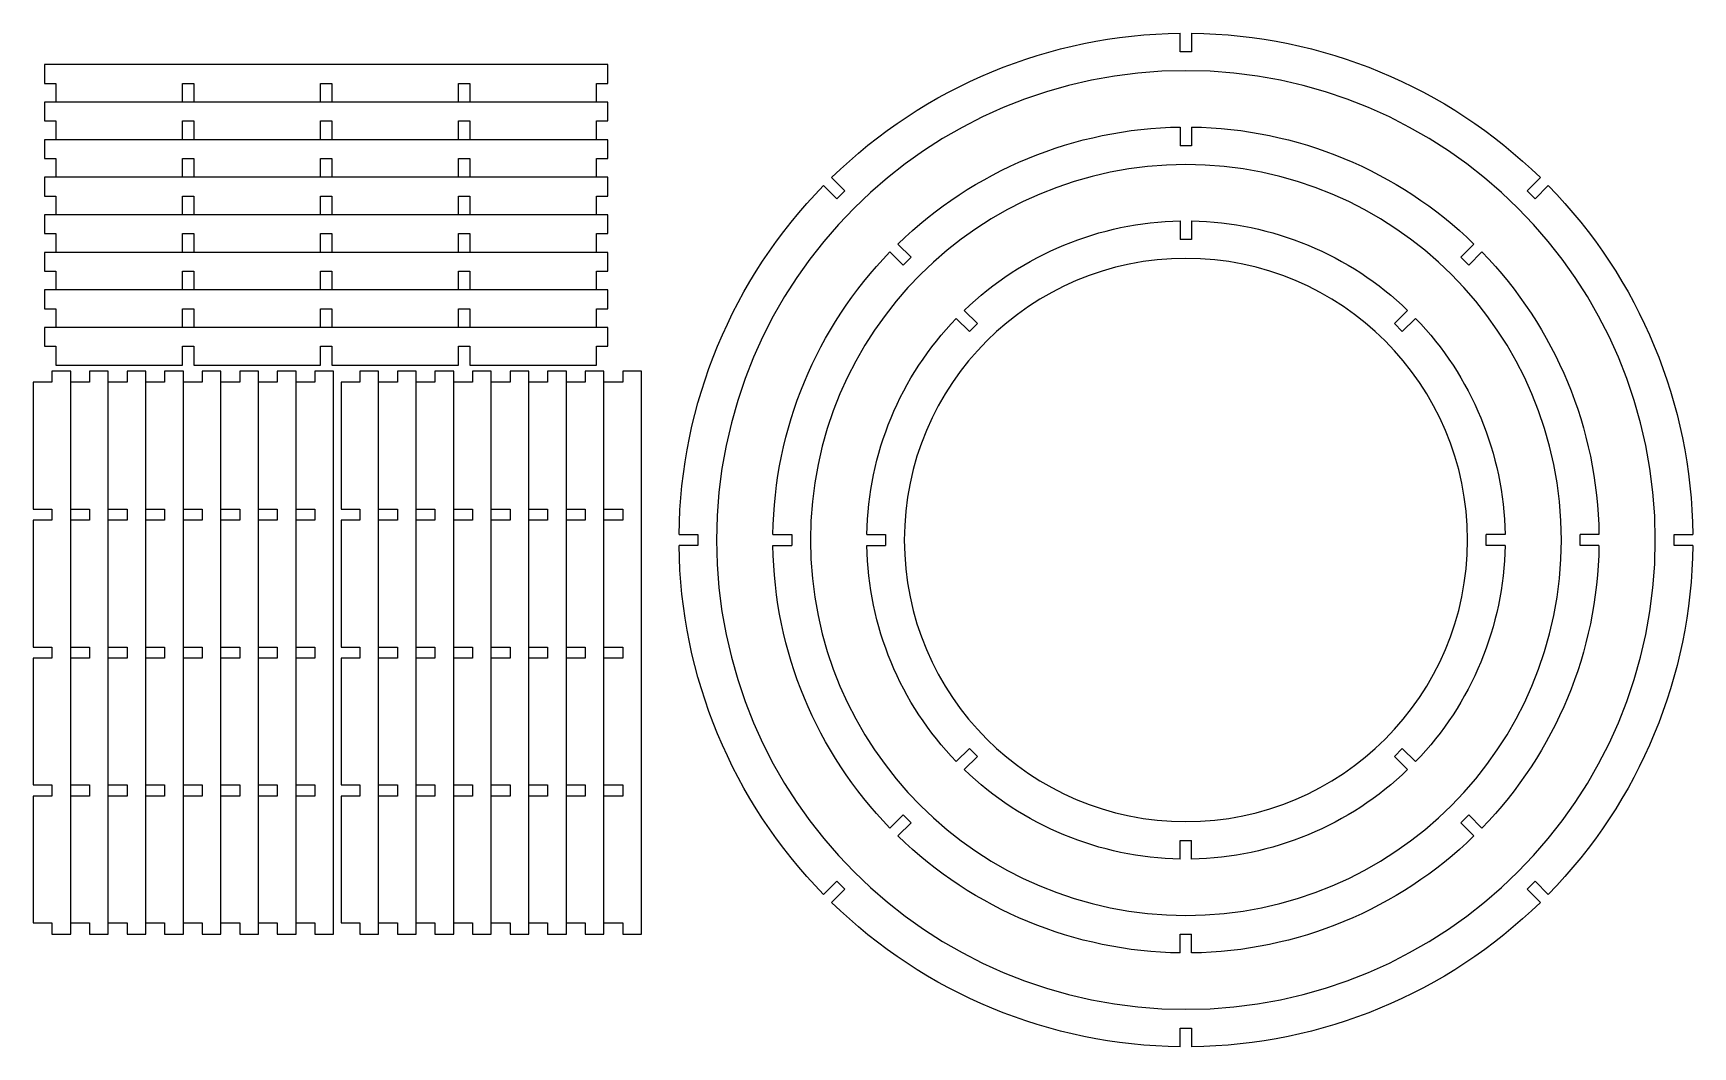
# Model space of a CAD drawing. Header units: millimetres. Extents: x -307 to 135, y -135 to 135.
import ezdxf

# ---------------------------------------------------------------- set-up
doc = ezdxf.new("R2010")
doc.units = ezdxf.units.MM
doc.layers.add('1', color=7, linetype='CONTINUOUS', true_color=0xffffff)

msp = doc.modelspace()

# ---------------------------------------------------------------- linework, layer by layer
at = {"layer": '1', "color": 3, "linetype": 'CONTINUOUS'}
for p, q in [((-1.5, 130), (-1.5, 134.991666)), ((1.5, 134.991666), (1.5, 130)), ((1.5, 130), (-1.5, 130)), ((-304, 126.611192), (-304, 121.611192)), ((-154, 126.611192), (-304, 126.611192)), ((-154, 121.611192), (-154, 126.611192)), ((-304, 121.611192), (-301, 121.611192)), ((-301, 121.611192), (-301, 116.611192)), ((-267.25, 116.611192), (-267.25, 121.611192)), ((-267.25, 121.611192), (-264.25, 121.611192)), ((-264.25, 121.611192), (-264.25, 116.611192)), ((-230.5, 116.611192), (-230.5, 121.611192)), ((-230.5, 121.611192), (-227.5, 121.611192)), ((-227.5, 121.611192), (-227.5, 116.611192)), ((-193.75, 116.611192), (-193.75, 121.611192)), ((-193.75, 121.611192), (-190.75, 121.611192)), ((-190.75, 121.611192), (-190.75, 116.611192)), ((-157, 121.611192), (-154, 121.611192)), ((-157, 116.611192), (-157, 121.611192)), ((-304, 116.611192), (-304, 111.611192)), ((-154, 116.611192), (-304, 116.611192)), ((-154, 111.611192), (-154, 116.611192)), ((-304, 111.611192), (-301, 111.611192)), ((-301, 111.611192), (-301, 106.611192)), ((-267.25, 106.611192), (-267.25, 111.611192)), ((-267.25, 111.611192), (-264.25, 111.611192)), ((-264.25, 111.611192), (-264.25, 106.611192)), ((-230.5, 106.611192), (-230.5, 111.611192)), ((-230.5, 111.611192), (-227.5, 111.611192)), ((-227.5, 111.611192), (-227.5, 106.611192)), ((-193.75, 111.611192), (-190.75, 111.611192)), ((-193.75, 106.611192), (-193.75, 111.611192)), ((-190.75, 111.611192), (-190.75, 106.611192)), ((-157, 111.611192), (-154, 111.611192)), ((-157, 106.611192), (-157, 111.611192)), ((-304, 106.611192), (-304, 101.611192)), ((-154, 106.611192), (-304, 106.611192)), ((-154, 101.611192), (-154, 106.611192)), ((-1.5, 109.989772), (-1.5, 105)), ((1.5, 109.989772), (1.5, 105)), ((1.5, 105), (-1.5, 105)), ((-304, 101.611192), (-301, 101.611192)), ((-301, 101.611192), (-301, 96.611192)), ((-267.25, 96.611192), (-267.25, 101.611192)), ((-267.25, 101.611192), (-264.25, 101.611192)), ((-264.25, 101.611192), (-264.25, 96.611192)), ((-230.5, 96.611192), (-230.5, 101.611192)), ((-230.5, 101.611192), (-227.5, 101.611192)), ((-227.5, 101.611192), (-227.5, 96.611192)), ((-193.75, 96.611192), (-193.75, 101.611192)), ((-193.75, 101.611192), (-190.75, 101.611192)), ((-190.75, 101.611192), (-190.75, 96.611192)), ((-157, 101.611192), (-154, 101.611192)), ((-157, 96.611192), (-157, 101.611192)), ((-304, 96.611192), (-304, 91.611192)), ((-154, 96.611192), (-304, 96.611192)), ((-154, 91.611192), (-154, 96.611192)), ((-92.984542, 90.863221), (-96.514183, 94.392863)), ((-94.392863, 96.514183), (-90.863221, 92.984542)), ((-90.863221, 92.984542), (-92.984542, 90.863221)), ((90.863221, 92.984542), (94.392863, 96.514183)), ((92.984542, 90.863221), (90.863221, 92.984542)), ((96.514183, 94.392863), (92.984542, 90.863221)), ((-304, 91.611192), (-301, 91.611192)), ((-301, 91.611192), (-301, 86.611192)), ((-267.25, 86.611192), (-267.25, 91.611192)), ((-267.25, 91.611192), (-264.25, 91.611192)), ((-264.25, 91.611192), (-264.25, 86.611192)), ((-230.5, 86.611192), (-230.5, 91.611192)), ((-230.5, 91.611192), (-227.5, 91.611192)), ((-227.5, 91.611192), (-227.5, 86.611192)), ((-193.75, 86.611192), (-193.75, 91.611192)), ((-193.75, 91.611192), (-190.75, 91.611192)), ((-190.75, 91.611192), (-190.75, 86.611192)), ((-157, 91.611192), (-154, 91.611192)), ((-157, 86.611192), (-157, 91.611192)), ((-304, 86.611192), (-304, 81.611192)), ((-154, 86.611192), (-304, 86.611192)), ((-154, 81.611192), (-154, 86.611192)), ((-1.5, 84.986764), (-1.5, 80)), ((1.5, 84.986764), (1.5, 80)), ((-304, 81.611192), (-301, 81.611192)), ((-301, 81.611192), (-301, 76.611192)), ((-267.25, 81.611192), (-264.25, 81.611192)), ((-267.25, 76.611192), (-267.25, 81.611192)), ((-264.25, 81.611192), (-264.25, 76.611192)), ((-230.5, 76.611192), (-230.5, 81.611192)), ((-230.5, 81.611192), (-227.5, 81.611192)), ((-227.5, 81.611192), (-227.5, 76.611192)), ((-193.75, 81.611192), (-190.75, 81.611192)), ((-193.75, 76.611192), (-193.75, 81.611192)), ((-190.75, 81.611192), (-190.75, 76.611192)), ((-157, 76.611192), (-157, 81.611192)), ((-157, 81.611192), (-154, 81.611192)), ((1.5, 80), (-1.5, 80)), ((-304, 76.611192), (-304, 71.611192)), ((-154, 76.611192), (-304, 76.611192)), ((-154, 71.611192), (-154, 76.611192)), ((-78.835174, 76.713854), (-75.306872, 73.185552)), ((-76.713854, 78.835174), (-73.185552, 75.306872)), ((-73.185552, 75.306872), (-75.306872, 73.185552)), ((76.713854, 78.835174), (73.185552, 75.306872)), ((75.306872, 73.185552), (73.185552, 75.306872)), ((78.835174, 76.713854), (75.306872, 73.185552)), ((-304, 71.611192), (-301, 71.611192)), ((-301, 71.611192), (-301, 66.611192)), ((-267.25, 66.611192), (-267.25, 71.611192)), ((-267.25, 71.611192), (-264.25, 71.611192)), ((-264.25, 71.611192), (-264.25, 66.611192)), ((-230.5, 66.611192), (-230.5, 71.611192)), ((-230.5, 71.611192), (-227.5, 71.611192)), ((-227.5, 71.611192), (-227.5, 66.611192)), ((-193.75, 71.611192), (-190.75, 71.611192)), ((-193.75, 66.611192), (-193.75, 71.611192)), ((-190.75, 71.611192), (-190.75, 66.611192)), ((-157, 71.611192), (-154, 71.611192)), ((-157, 66.611192), (-157, 71.611192)), ((-304, 66.611192), (-304, 61.611192)), ((-154, 66.611192), (-304, 66.611192)), ((-154, 61.611192), (-154, 66.611192)), ((-304, 61.611192), (-301, 61.611192)), ((-301, 61.611192), (-301, 56.611192)), ((-267.25, 61.611192), (-264.25, 61.611192)), ((-267.25, 56.611192), (-267.25, 61.611192)), ((-264.25, 61.611192), (-264.25, 56.611192)), ((-230.5, 56.611192), (-230.5, 61.611192)), ((-230.5, 61.611192), (-227.5, 61.611192)), ((-227.5, 61.611192), (-227.5, 56.611192)), ((-193.75, 56.611192), (-193.75, 61.611192)), ((-193.75, 61.611192), (-190.75, 61.611192)), ((-190.75, 61.611192), (-190.75, 56.611192)), ((-157, 56.611192), (-157, 61.611192)), ((-157, 61.611192), (-154, 61.611192)), ((-61.155377, 59.034057), (-57.629203, 55.507882)), ((-59.034057, 61.155377), (-55.507882, 57.629203)), ((-55.507882, 57.629203), (-57.629203, 55.507882)), ((59.034057, 61.155377), (55.507882, 57.629203)), ((57.629203, 55.507882), (55.507882, 57.629203)), ((61.155377, 59.034057), (57.629203, 55.507882)), ((-304, 56.611192), (-304, 51.611192)), ((-154, 56.611192), (-304, 56.611192)), ((-154, 51.611192), (-154, 56.611192)), ((-304, 51.611192), (-301, 51.611192)), ((-301, 51.611192), (-301, 46.611192)), ((-267.25, 51.611192), (-264.25, 51.611192)), ((-267.25, 46.611192), (-267.25, 51.611192)), ((-264.25, 51.611192), (-264.25, 46.611192)), ((-230.5, 46.611192), (-230.5, 51.611192)), ((-230.5, 51.611192), (-227.5, 51.611192)), ((-227.5, 51.611192), (-227.5, 46.611192)), ((-193.75, 46.611192), (-193.75, 51.611192)), ((-193.75, 51.611192), (-190.75, 51.611192)), ((-190.75, 51.611192), (-190.75, 46.611192)), ((-157, 51.611192), (-154, 51.611192)), ((-157, 46.611192), (-157, 51.611192)), ((-302, 45), (-302, 42)), ((-297, 45), (-302, 45)), ((-301, 46.611192), (-267.25, 46.611192)), ((-297, -105), (-297, 45)), ((-292, 45), (-292, 42)), ((-287, 45), (-292, 45)), ((-287, -105), (-287, 45)), ((-277, 45), (-282, 45)), ((-282, 45), (-282, 42)), ((-277, -105), (-277, 45)), ((-267, 45), (-272, 45)), ((-272, 45), (-272, 42)), ((-267, -105), (-267, 45)), ((-264.25, 46.611192), (-230.5, 46.611192)), ((-262, 45), (-262, 42)), ((-257, 45), (-262, 45)), ((-257, -105), (-257, 45)), ((-247, 45), (-252, 45)), ((-252, 45), (-252, 42)), ((-247, -105), (-247, 45)), ((-237, 45), (-242, 45)), ((-242, 45), (-242, 42)), ((-237, -105), (-237, 45)), ((-227, 45), (-232, 45)), ((-232, 45), (-232, 42)), ((-227.5, 46.611192), (-193.75, 46.611192)), ((-227, -105), (-227, 45)), ((-215, 45), (-220, 45)), ((-220, 45), (-220, 42)), ((-215, -105), (-215, 45)), ((-205, 45), (-210, 45)), ((-210, 45), (-210, 42)), ((-205, -105), (-205, 45)), ((-195, 45), (-200, 45)), ((-200, 45), (-200, 42)), ((-195, -105), (-195, 45)), ((-190.75, 46.611192), (-157, 46.611192)), ((-185, 45), (-190, 45)), ((-190, 45), (-190, 42)), ((-185, -105), (-185, 45)), ((-175, 45), (-180, 45)), ((-180, 45), (-180, 42)), ((-175, -105), (-175, 45)), ((-165, 45), (-170, 45)), ((-170, 45), (-170, 42)), ((-165, -105), (-165, 45)), ((-155, 45), (-160, 45)), ((-160, 45), (-160, 42)), ((-155, -105), (-155, 45)), ((-145, 45), (-150, 45)), ((-150, 45), (-150, 42)), ((-145, -105), (-145, 45)), ((-302, 42), (-307, 42)), ((-307, 42), (-307, 8.25)), ((-292, 42), (-297, 42)), ((-282, 42), (-287, 42)), ((-272, 42), (-277, 42)), ((-262, 42), (-267, 42)), ((-252, 42), (-257, 42)), ((-242, 42), (-247, 42)), ((-232, 42), (-237, 42)), ((-225, 42), (-225, 8.25)), ((-220, 42), (-225, 42)), ((-210, 42), (-215, 42)), ((-200, 42), (-205, 42)), ((-190, 42), (-195, 42)), ((-180, 42), (-185, 42)), ((-170, 42), (-175, 42)), ((-160, 42), (-165, 42)), ((-150, 42), (-155, 42)), ((-307, 8.25), (-302, 8.25)), ((-307, 5.25), (-307, -28.5)), ((-302, 5.25), (-307, 5.25)), ((-302, 8.25), (-302, 5.25)), ((-297, 8.25), (-292, 8.25)), ((-292, 5.25), (-297, 5.25)), ((-292, 8.25), (-292, 5.25)), ((-287, 8.25), (-282, 8.25)), ((-282, 5.25), (-287, 5.25)), ((-282, 8.25), (-282, 5.25)), ((-277, 8.25), (-272, 8.25)), ((-272, 5.25), (-277, 5.25)), ((-272, 8.25), (-272, 5.25)), ((-267, 8.25), (-262, 8.25)), ((-262, 5.25), (-267, 5.25)), ((-262, 8.25), (-262, 5.25)), ((-257, 8.25), (-252, 8.25)), ((-252, 5.25), (-257, 5.25)), ((-252, 8.25), (-252, 5.25)), ((-247, 8.25), (-242, 8.25)), ((-242, 5.25), (-247, 5.25)), ((-242, 8.25), (-242, 5.25)), ((-237, 8.25), (-232, 8.25)), ((-232, 5.25), (-237, 5.25)), ((-232, 8.25), (-232, 5.25)), ((-225, 8.25), (-220, 8.25)), ((-225, 5.25), (-225, -28.5)), ((-220, 5.25), (-225, 5.25)), ((-220, 8.25), (-220, 5.25)), ((-215, 8.25), (-210, 8.25)), ((-210, 5.25), (-215, 5.25)), ((-210, 8.25), (-210, 5.25)), ((-205, 8.25), (-200, 8.25)), ((-200, 5.25), (-205, 5.25)), ((-200, 8.25), (-200, 5.25)), ((-195, 8.25), (-190, 8.25)), ((-190, 5.25), (-195, 5.25)), ((-190, 8.25), (-190, 5.25)), ((-185, 8.25), (-180, 8.25)), ((-180, 5.25), (-185, 5.25)), ((-180, 8.25), (-180, 5.25)), ((-175, 8.25), (-170, 8.25)), ((-170, 5.25), (-175, 5.25)), ((-170, 8.25), (-170, 5.25)), ((-165, 8.25), (-160, 8.25)), ((-160, 5.25), (-165, 5.25)), ((-160, 8.25), (-160, 5.25)), ((-155, 8.25), (-150, 8.25)), ((-150, 5.25), (-155, 5.25)), ((-150, 8.25), (-150, 5.25)), ((-134.991666, 1.5), (-130, 1.5)), ((-130, 1.5), (-130, -1.5)), ((-109.989772, 1.5), (-105, 1.5)), ((-105, 1.5), (-105, -1.5)), ((-84.986764, 1.5), (-80, 1.5)), ((-80, 1.5), (-80, -1.5)), ((84.986764, 1.5), (80, 1.5)), ((80, -1.5), (80, 1.5)), ((109.989772, 1.5), (105, 1.5)), ((105, -1.5), (105, 1.5)), ((130, 1.5), (134.991666, 1.5)), ((130, -1.5), (130, 1.5)), ((-130, -1.5), (-134.991666, -1.5)), ((-109.989772, -1.5), (-105, -1.5)), ((-84.986764, -1.5), (-80, -1.5)), ((84.986764, -1.5), (80, -1.5)), ((109.989772, -1.5), (105, -1.5)), ((134.991666, -1.5), (130, -1.5)), ((-307, -28.5), (-302, -28.5)), ((-302, -28.5), (-302, -31.5)), ((-297, -28.5), (-292, -28.5)), ((-292, -28.5), (-292, -31.5)), ((-287, -28.5), (-282, -28.5)), ((-282, -28.5), (-282, -31.5)), ((-277, -28.5), (-272, -28.5)), ((-272, -28.5), (-272, -31.5)), ((-267, -28.5), (-262, -28.5)), ((-262, -28.5), (-262, -31.5)), ((-257, -28.5), (-252, -28.5)), ((-252, -28.5), (-252, -31.5)), ((-247, -28.5), (-242, -28.5)), ((-242, -28.5), (-242, -31.5)), ((-237, -28.5), (-232, -28.5)), ((-232, -28.5), (-232, -31.5)), ((-225, -28.5), (-220, -28.5)), ((-220, -28.5), (-220, -31.5)), ((-215, -28.5), (-210, -28.5)), ((-210, -28.5), (-210, -31.5)), ((-205, -28.5), (-200, -28.5)), ((-200, -28.5), (-200, -31.5)), ((-195, -28.5), (-190, -28.5)), ((-190, -28.5), (-190, -31.5)), ((-185, -28.5), (-180, -28.5)), ((-180, -28.5), (-180, -31.5)), ((-175, -28.5), (-170, -28.5)), ((-170, -28.5), (-170, -31.5)), ((-165, -28.5), (-160, -28.5)), ((-160, -28.5), (-160, -31.5)), ((-155, -28.5), (-150, -28.5)), ((-150, -28.5), (-150, -31.5)), ((-302, -31.5), (-307, -31.5)), ((-307, -31.5), (-307, -65.25)), ((-292, -31.5), (-297, -31.5)), ((-282, -31.5), (-287, -31.5)), ((-272, -31.5), (-277, -31.5)), ((-262, -31.5), (-267, -31.5)), ((-252, -31.5), (-257, -31.5)), ((-242, -31.5), (-247, -31.5)), ((-232, -31.5), (-237, -31.5)), ((-220, -31.5), (-225, -31.5)), ((-225, -31.5), (-225, -65.25)), ((-210, -31.5), (-215, -31.5)), ((-200, -31.5), (-205, -31.5)), ((-190, -31.5), (-195, -31.5)), ((-180, -31.5), (-185, -31.5)), ((-170, -31.5), (-175, -31.5)), ((-160, -31.5), (-165, -31.5)), ((-150, -31.5), (-155, -31.5)), ((-61.155377, -59.034057), (-57.629203, -55.507882)), ((-57.629203, -55.507882), (-55.507882, -57.629203)), ((55.507882, -57.629203), (57.629203, -55.507882)), ((61.155377, -59.034057), (57.629203, -55.507882)), ((-59.034057, -61.155377), (-55.507882, -57.629203)), ((59.034057, -61.155377), (55.507882, -57.629203)), ((-307, -65.25), (-302, -65.25)), ((-302, -65.25), (-302, -68.25)), ((-297, -65.25), (-292, -65.25)), ((-292, -65.25), (-292, -68.25)), ((-287, -65.25), (-282, -65.25)), ((-282, -65.25), (-282, -68.25)), ((-277, -65.25), (-272, -65.25)), ((-272, -65.25), (-272, -68.25)), ((-267, -65.25), (-262, -65.25)), ((-262, -65.25), (-262, -68.25)), ((-257, -65.25), (-252, -65.25)), ((-252, -65.25), (-252, -68.25)), ((-247, -65.25), (-242, -65.25)), ((-242, -65.25), (-242, -68.25)), ((-237, -65.25), (-232, -65.25)), ((-232, -65.25), (-232, -68.25)), ((-225, -65.25), (-220, -65.25)), ((-220, -65.25), (-220, -68.25)), ((-215, -65.25), (-210, -65.25)), ((-210, -65.25), (-210, -68.25)), ((-205, -65.25), (-200, -65.25)), ((-200, -65.25), (-200, -68.25)), ((-195, -65.25), (-190, -65.25)), ((-190, -65.25), (-190, -68.25)), ((-185, -65.25), (-180, -65.25)), ((-180, -65.25), (-180, -68.25)), ((-175, -65.25), (-170, -65.25)), ((-170, -65.25), (-170, -68.25)), ((-165, -65.25), (-160, -65.25)), ((-160, -65.25), (-160, -68.25)), ((-155, -65.25), (-150, -65.25)), ((-150, -65.25), (-150, -68.25)), ((-302, -68.25), (-307, -68.25)), ((-307, -68.25), (-307, -102)), ((-292, -68.25), (-297, -68.25)), ((-282, -68.25), (-287, -68.25)), ((-272, -68.25), (-277, -68.25)), ((-262, -68.25), (-267, -68.25)), ((-252, -68.25), (-257, -68.25)), ((-242, -68.25), (-247, -68.25)), ((-232, -68.25), (-237, -68.25)), ((-225, -68.25), (-225, -102)), ((-220, -68.25), (-225, -68.25)), ((-210, -68.25), (-215, -68.25)), ((-200, -68.25), (-205, -68.25)), ((-190, -68.25), (-195, -68.25)), ((-180, -68.25), (-185, -68.25)), ((-170, -68.25), (-175, -68.25)), ((-160, -68.25), (-165, -68.25)), ((-150, -68.25), (-155, -68.25)), ((-78.835174, -76.713854), (-75.306872, -73.185552)), ((-75.306872, -73.185552), (-73.185552, -75.306872)), ((73.185552, -75.306872), (75.306872, -73.185552)), ((78.835174, -76.713854), (75.306872, -73.185552)), ((-76.713854, -78.835174), (-73.185552, -75.306872)), ((76.713854, -78.835174), (73.185552, -75.306872)), ((-1.5, -80), (1.5, -80)), ((-1.5, -84.986764), (-1.5, -80)), ((1.5, -84.986764), (1.5, -80)), ((-96.514183, -94.392863), (-92.984542, -90.863221)), ((-92.984542, -90.863221), (-90.863221, -92.984542)), ((90.863221, -92.984542), (92.984542, -90.863221)), ((92.984542, -90.863221), (96.514183, -94.392863)), ((-90.863221, -92.984542), (-94.392863, -96.514183)), ((94.392863, -96.514183), (90.863221, -92.984542)), ((-307, -102), (-302, -102)), ((-302, -102), (-302, -105)), ((-302, -105), (-297, -105)), ((-297, -102), (-292, -102)), ((-292, -102), (-292, -105)), ((-292, -105), (-287, -105)), ((-287, -102), (-282, -102)), ((-282, -102), (-282, -105)), ((-282, -105), (-277, -105)), ((-277, -102), (-272, -102)), ((-272, -102), (-272, -105)), ((-272, -105), (-267, -105)), ((-267, -102), (-262, -102)), ((-262, -102), (-262, -105)), ((-262, -105), (-257, -105)), ((-257, -102), (-252, -102)), ((-252, -102), (-252, -105)), ((-252, -105), (-247, -105)), ((-247, -102), (-242, -102)), ((-242, -102), (-242, -105)), ((-242, -105), (-237, -105)), ((-237, -102), (-232, -102)), ((-232, -102), (-232, -105)), ((-232, -105), (-227, -105)), ((-225, -102), (-220, -102)), ((-220, -102), (-220, -105)), ((-220, -105), (-215, -105)), ((-215, -102), (-210, -102)), ((-210, -102), (-210, -105)), ((-210, -105), (-205, -105)), ((-205, -102), (-200, -102)), ((-200, -102), (-200, -105)), ((-200, -105), (-195, -105)), ((-195, -102), (-190, -102)), ((-190, -102), (-190, -105)), ((-190, -105), (-185, -105)), ((-185, -102), (-180, -102)), ((-180, -102), (-180, -105)), ((-180, -105), (-175, -105)), ((-175, -102), (-170, -102)), ((-170, -102), (-170, -105)), ((-170, -105), (-165, -105)), ((-165, -102), (-160, -102)), ((-160, -102), (-160, -105)), ((-160, -105), (-155, -105)), ((-155, -102), (-150, -102)), ((-150, -102), (-150, -105)), ((-150, -105), (-145, -105)), ((-1.5, -105), (1.5, -105)), ((-1.5, -109.989772), (-1.5, -105)), ((1.5, -109.989772), (1.5, -105)), ((-1.5, -130), (1.5, -130)), ((-1.5, -134.991666), (-1.5, -130)), ((1.5, -130), (1.5, -134.991666))]:
    msp.add_line(p, q, dxfattribs=at)
at = {"layer": '1', "color": 3, "linetype": 'CONTINUOUS', "extrusion": (0, 0, -1)}
for radius in [125, 100, 75]:
    msp.add_circle((0, 0), radius, dxfattribs=at)
for radius, start, end in [(135, 45.636633, 89.363367), (135, 90.636633, 134.363367), (110, 45.78133, 89.21867), (110, 90.78133, 134.21867), (135, 0.636633, 44.363367), (135, 135.636633, 179.363367), (85, 46.011154, 88.988846), (85, 91.011154, 133.988846), (110, 0.78133, 44.21867), (110, 135.78133, 179.21867), (85, 1.011154, 43.988846), (85, 136.011154, 178.988846), (135, 315.636633, 359.363367), (110, 315.78133, 359.21867), (85, 316.011154, 358.988846), (85, 181.011154, 223.988846), (110, 180.78133, 224.21867), (135, 180.636633, 224.363367), (85, 271.011154, 313.988846), (85, 226.011154, 268.988846), (110, 270.78133, 314.21867), (110, 225.78133, 269.21867), (135, 270.636633, 314.363367), (135, 225.636633, 269.363367)]:
    msp.add_arc((0, 0), radius, start, end, dxfattribs=at)

doc.saveas('drawing.dxf')
